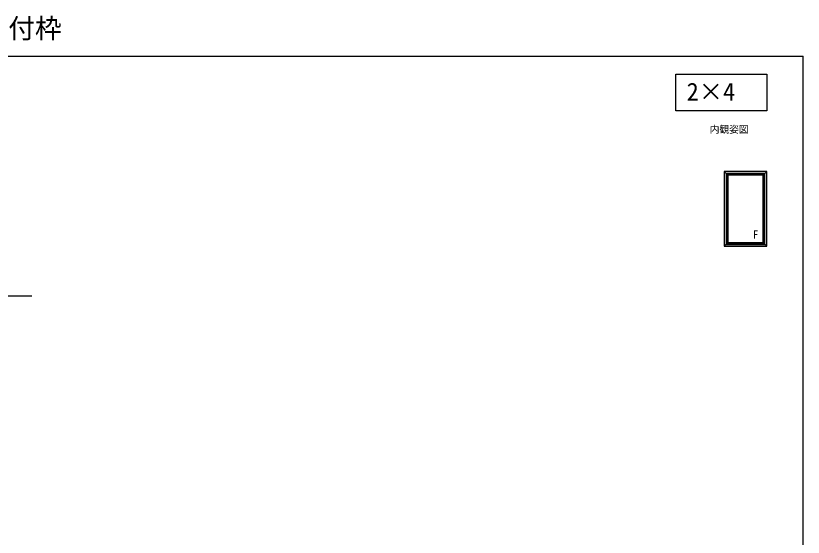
# Model space of a CAD drawing. Units: millimetres, scale not verified. Extents: x -525 to 525, y -784 to 779.
# Drawn here: x -123 to 525, y 350 to 779 of the extents above; entities that cross this region are included whole.
import ezdxf
from ezdxf.enums import TextEntityAlignment as Align

# ---------------------------------------------------------------- set-up
doc = ezdxf.new("R2010")
doc.units = ezdxf.units.MM
doc.header["$LTSCALE"] = 4
for name, color, linetype in [('0-1_USER1', 3, 'Continuous'), ('0-5_YKK_A1', 4, 'Continuous'), ('0-6_YKK_D', 6, 'Continuous'), ('0-7_YKK_ZWAK', 7, 'Continuous')]:
    doc.layers.add(name, color=color, linetype=linetype)
doc.styles.add('ＭＳ ゴシック', font='')
doc.styles.get('ＭＳ ゴシック').set_extended_font_data('MS Gothic')

msp = doc.modelspace()

# ---------------------------------------------------------------- linework, layer by layer
at = {"layer": '0-1_USER1'}
msp.add_lwpolyline([(420.2, 731.3), (495.2, 731.3), (495.2, 701.3), (420.2, 701.3)], close=True, dxfattribs=at)
at = {"layer": '0-5_YKK_A1'}
for p, q in [((460.2, 651.3), (463.2, 648.3)), ((495.2, 651.3), (492.2, 648.3)), ((460.2, 589.8), (463.2, 592.8)), ((495.1, 589.9), (492.2, 592.8)), ((495.2, 589.8), (492.2, 592.8))]:
    msp.add_line(p, q, dxfattribs=at)
for points in [[(460.196, 589.8), (495.196, 589.8), (495.2, 651.3), (460.2, 651.3)], [(461.7, 591.3), (493.7, 591.3), (493.7, 649.8), (461.7, 649.8)], [(462.14, 591.74), (493.26, 591.74), (493.26, 649.36), (462.14, 649.36)], [(493.04, 649.14), (462.36, 649.14), (462.36, 591.96), (493.04, 591.96)], [(463.075, 592.675), (492.325, 592.675), (492.325, 648.425), (463.075, 648.425)], [(492.2, 648.3), (463.2, 648.3), (463.2, 592.8), (492.2, 592.8)]]:
    msp.add_lwpolyline(points, close=True, dxfattribs=at)
at = {"layer": '0-6_YKK_D'}
msp.add_lwpolyline([(-264.301, 516.345), (-262.498, 518.149), (-231.613, 549.034), (-109.989, 549.034)], dxfattribs=at)
at = {"layer": '0-7_YKK_ZWAK'}
msp.add_line((-524.8, 746.3), (525.2, 746.3), dxfattribs=at)
msp.add_lwpolyline([(-524.8, -783.7), (525.2, -783.7), (525.2, 746.3)], dxfattribs=at)

# ---------------------------------------------------------------- texts
at = {"layer": '0-1_USER1', "style": 'ＭＳ ゴシック'}
for s, height, p in [('APW330 FIX窓 スリムフレーム アングル付枠', 16.13, (-525.175, 756.175)), ('2×4', 14.66, (429.2, 705.3)), ('内観姿図', 5.865, (448.2, 681.3))]:
    msp.add_text(s, height=height, dxfattribs=at).set_placement(p, align=Align.BOTTOM_LEFT)
at = {"layer": '0-5_YKK_A1', "style": 'ＭＳ ゴシック'}
msp.add_text('F', height=6.598, dxfattribs=at).set_placement((483.602, 594.188), align=Align.BOTTOM_LEFT)

doc.saveas('drawing.dxf')
